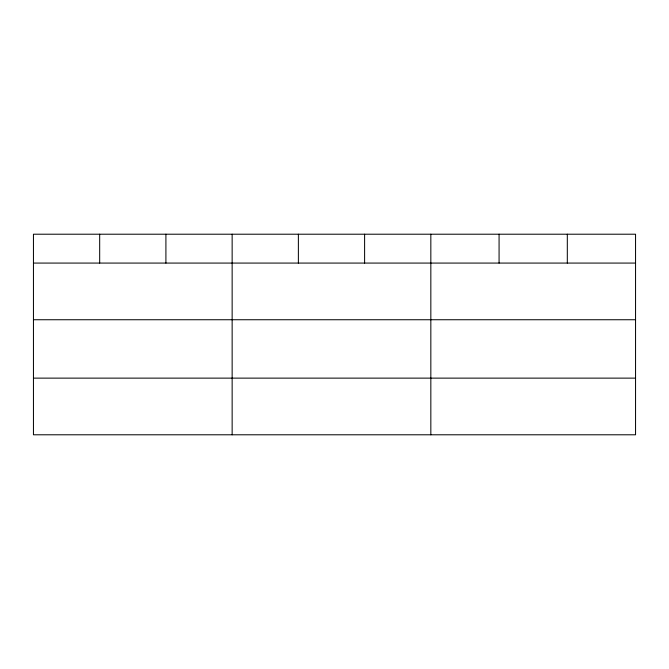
<?xml version="1.0" encoding="UTF-8"?>
<svg xmlns="http://www.w3.org/2000/svg" width="669" height="669" viewBox="0 0 669 669"><rect width="100%" height="100%" fill="white"/><g stroke="black" fill="none" stroke-linecap="round" stroke-linejoin="round"><path stroke-width="1" d="M635.55 319.74L635.55 234.209L33.45 234.209L33.45 434.791L635.55 434.791L635.55 319.74L33.45 319.74M33.45 263.076L635.55 263.076M33.45 378.127L635.55 378.127M567.312 234.209L567.312 263.076M499.074 234.209L499.074 263.076M430.836 234.209L430.836 434.791M364.605 234.209L364.605 263.076M298.374 234.209L298.374 263.076M232.143 234.209L232.143 434.791M165.912 234.209L165.912 263.076M99.681 234.209L99.681 263.076"/></g></svg>
